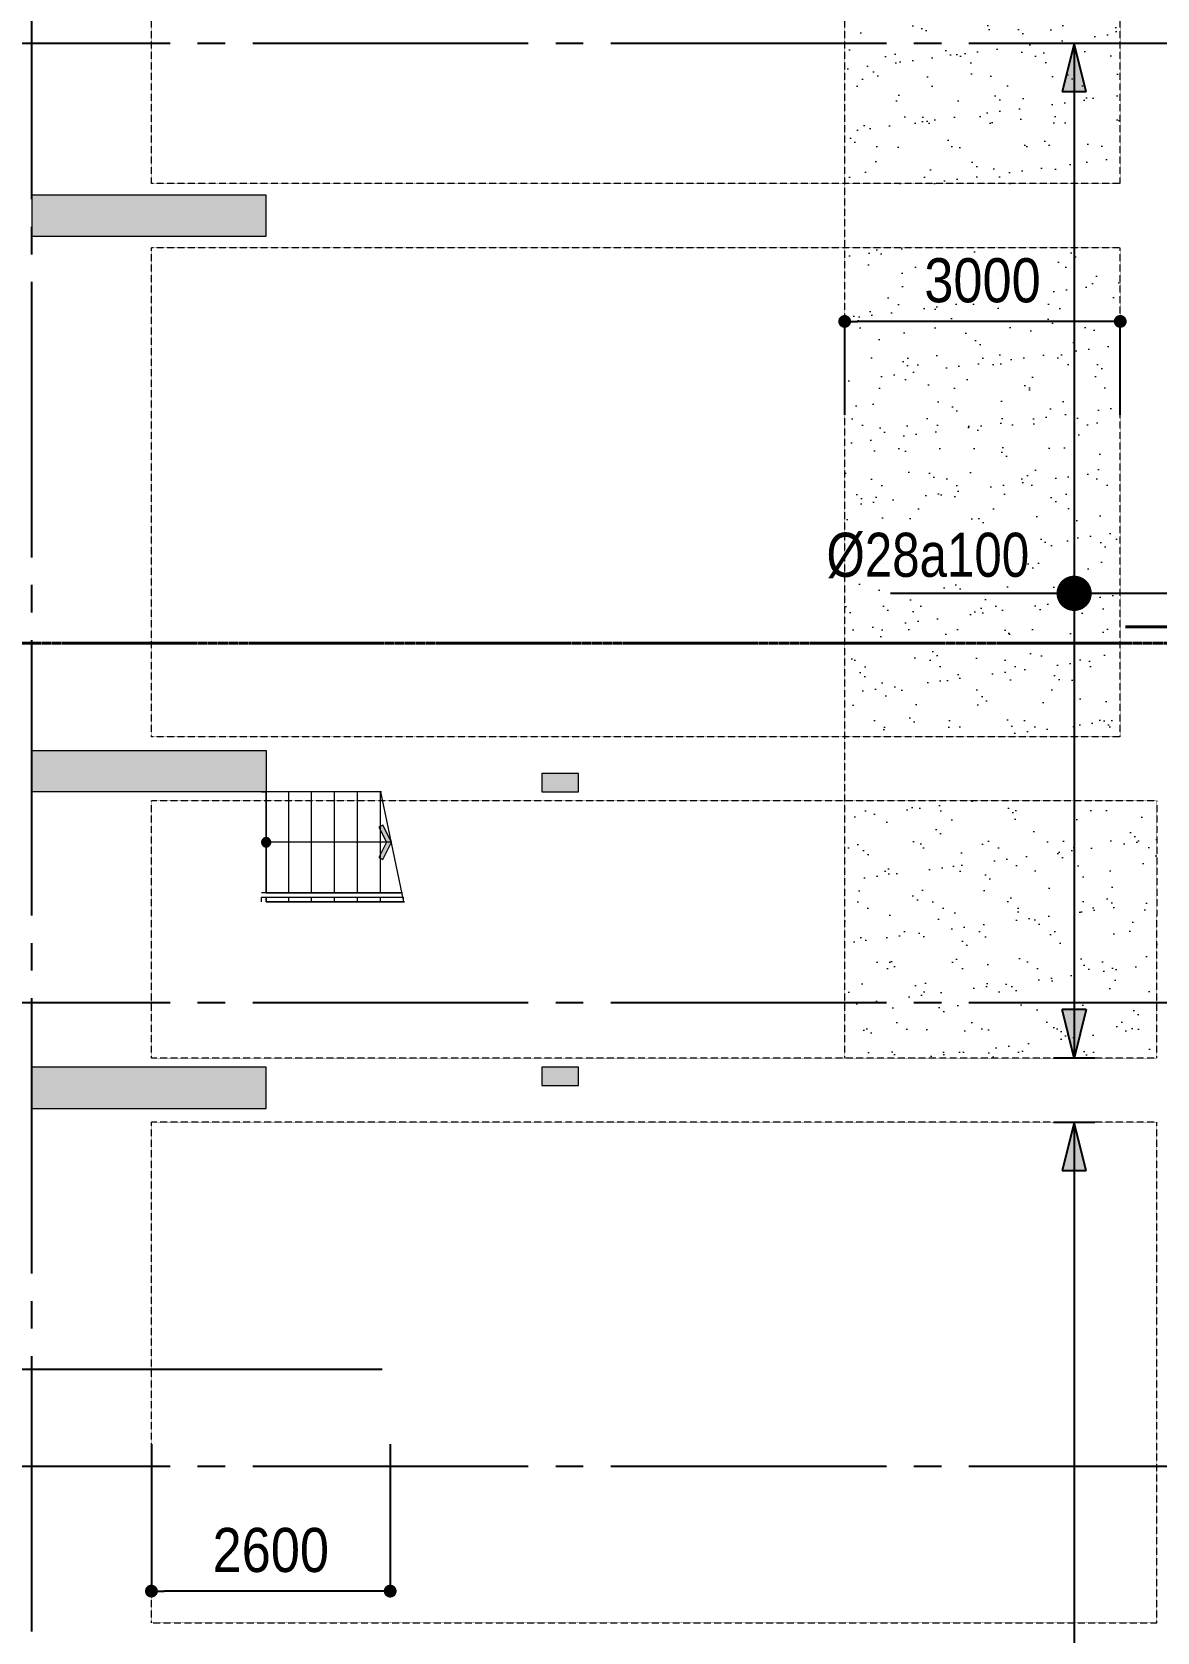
# Model space of a CAD drawing. Header units: millimetres. Extents: x -3819597 to -2591384, y 582389 to 820195.
# Drawn here: x -3748495 to -3736245, y 733730 to 751156 of the extents above; entities that cross this region are included whole.
import ezdxf
from ezdxf.enums import TextEntityAlignment as Align
from ezdxf.xclip import XClip

# ---------------------------------------------------------------- set-up
doc = ezdxf.new("R2010")
doc.units = ezdxf.units.MM
doc.header["$MEASUREMENT"] = 0
doc.header["$XCLIPFRAME"] = 0
for name, pattern in [('CENTER', [2, 1.25, -0.25, 0.25, -0.25]), ('CHG_XX_Damsan_Ham 2$0$CHG_XX_Damsan_Ham 2$0$HIDDEN', [0.375, 0.25, -0.125]), ('CHG_XX_Damsan_Ham 2$0$MB Ham 2$0$Hidden21', [3, 2, -1]), ('CHG_XX_Luoi truc$0$MB_Luoi truc$0$Center101', [13, 10, -1, 1, -1]), ('HIDDEN', [0.375, 0.25, -0.125])]:
    doc.linetypes.add(name, pattern=pattern)
doc.layers.get('0').update_dxf_attribs({"lineweight": 9})
doc.layers.get('Defpoints').update_dxf_attribs({"color": 10, "lineweight": 0})
for name, color, linetype in [('02HN. TEXT B', 1, 'Continuous'), ('08HN. SSS X', 6, 'Continuous'), ('12HN. GRID', 1, 'CENTER'), ('CHG_XX_Damsan_Ham 2$0$MB Ham 2$0$Staircase', 30, 'Continuous'), ('CHG_XX_Damsan_Ham 2$0$MB Ham 2$0$Staircase Hidden', 34, 'CHG_XX_Damsan_Ham 2$0$MB Ham 2$0$Hidden21'), ('CHG_XX_Luoi truc$0$Grid', 34, 'Continuous'), ('CHG_XX_Luoi truc$0$Grid Line', 8, 'CHG_XX_Luoi truc$0$MB_Luoi truc$0$Center101'), ('dim', 51, 'Continuous')]:
    doc.layers.add(name, color=color, linetype=linetype)
doc.layers.add('CHG_XX_Cot_Ham 2$0$NS-Column-H2', color=90, linetype='Continuous', lineweight=13, plot=False)
for name, color, linetype, lineweight in [('CHG_XX_Cot_Ham 2$0$NS-Pier-H2', 150, 'Continuous', 13), ('CHG_XX_Cot_Ham 2$0$NS-Pier-H2 @ 1', 150, 'Continuous', 13), ('CHG_XX_Cot_Ham 2$0$NS-Pier-H2 @ 150', 150, 'Continuous', 13), ("CHG_XX_Damsan_Ham 2$0$CHG_XX_Damsan_Ham 2$0$'S_General_Hidden_1 Thin", 1, 'CHG_XX_Damsan_Ham 2$0$CHG_XX_Damsan_Ham 2$0$HIDDEN', 18), ('CHG_XX_Damsan_Ham 2$0$CHG_XX_Damsan_Ham 2$0$DBAO', 3, 'Continuous', 13), ('CHG_XX_Damsan_Ham 2$0$HATCH', 57, 'Continuous', 9), ('CHG_XX_Damsan_Ham 2$0$tam cap ram', 8, 'Continuous', 5), ('thep chay suot', 5, 'HIDDEN', 40)]:
    doc.layers.add(name, color=color, linetype=linetype, lineweight=lineweight)
doc.styles.add('[HN042014]STYLE', font='arial.ttf', dxfattribs={"width": 0.8})
doc.styles.add('CHG_XX_Luoi truc$0$MB_Luoi truc$0$Grid A-F$0$VNI-HelveCB', font='VHELVCB_0.TTF')
doc.styles.add('MB_Luoi truc$0$Arial_C', font='arial.ttf', dxfattribs={"width": 0.85})
doc.dimstyles.new('200', dxfattribs={"dimscale": 200, "dimtxt": 2.4, "dimasz": 0.7, "dimexe": 0.0003, "dimexo": 0, "dimgap": 1, "dimtad": 1, "dimdec": 0, "dimzin": 12, "dimdsep": 46, "dimtxsty": 'MB_Luoi truc$0$Arial_C', "dimblk": 'MB_Luoi truc$0$_Dot', "dimcen": 0.5, "dimclrd": 256, "dimclre": 8, "dimclrt": 1, "dimadec": 0, "dimazin": 0, "dimtfac": 1, "dimtdec": 0, "dimtix": 1, "dimtmove": 2, "dimatfit": 3, "dimldrblk": 'MB_Luoi truc$0$HTT Arrow 30', "dimfxl": 1, "dimtolj": 1, "dimtzin": 0, "dimlwe": -1, "dimarcsym": 0})

# ---------------------------------------------------------------- blocks, each defined once
blk = doc.blocks.new('*U761')
at = {"layer": '12HN. GRID', "linetype": 'Continuous'}
h = blk.add_hatch(color=256, dxfattribs=at)
h.dxf.hatch_style = 1
h.paths.add_polyline_path([(-44, 1841.8), (44, 1841.8), (0, 2017.8)])
h = blk.add_hatch(color=256, dxfattribs=at)
h.dxf.hatch_style = 1
h.paths.add_polyline_path([(0, -448.8), (44, -272.8), (-44, -272.8)])
for p, q in [((-75, 2017.8), (75, 2017.8)), ((-44, 1841.8), (0, 2017.8)), ((0, 2017.8), (0, -448.8)), ((0, 2017.8), (44, 1841.8)), ((-44, 1841.8), (44, 1841.8)), ((-44, -272.8), (44, -272.8)), ((-44, -272.8), (0, -448.8)), ((0, -448.8), (44, -272.8)), ((-75, -448.8), (75, -448.8))]:
    blk.add_line(p, q, dxfattribs=at)
at = {"layer": '12HN. GRID', "linetype": 'Continuous', "const_width": 64, "flags": 128}
blk.add_lwpolyline([(-32, 0, -1), (32, 0, -1)], format="xyb", close=True, dxfattribs=at)
at = {"layer": 'thep chay suot', "linetype": 'ByBlock', "ltscale": 0.001}
for p, q in [((-988.2, 0), (-988.2, 86.1)), ((1740.5, 0), (1740.5, 0))]:
    blk.add_line(p, q, dxfattribs=at)
at = {"layer": 'thep chay suot', "linetype": 'HIDDEN', "ltscale": 10}
blk.add_line((-988.2, 0), (1740.5, 0), dxfattribs=at)
at = {"layer": '02HN. TEXT B', "linetype": 'ByBlock', "style": '[HN042014]STYLE', "width": 0.8, "flags": 8}
blk.add_attdef('0', text='', height=160, dxfattribs=at).set_placement((-351.3, 260), align=Align.MIDDLE_CENTER)
blk.add_attdef('1', text='', height=160, dxfattribs=at).set_placement((664.5, 180), align=Align.MIDDLE_LEFT)
at = {"layer": 'Defpoints', "color": 9, "linetype": 'ByBlock', "style": '[HN042014]STYLE', "width": 0.8, "flags": 9}
for tag, p in [('2', (-12299.4, -1424.1)), ('3', (-12299.4, -1828.8)), ('4', (-12299.4, -2233.6)), ('5', (-12299.4, -2624.1))]:
    blk.add_attdef(tag, text='', height=250, dxfattribs=at).set_placement(p, align=Align.MIDDLE_CENTER)
blk = doc.blocks.new('MB_Luoi truc$0$_Dot')
at = {"color": 0, "linetype": 'ByBlock', "lineweight": -2}
blk.add_line((-0.5, 0), (-1, 0), dxfattribs=at)
at = {"color": 0, "linetype": 'ByBlock', "const_width": 0.5}
blk.add_lwpolyline([(-0.25, 0, 1), (0.25, 0, 1)], format="xyb", close=True, dxfattribs=at)
blk = doc.blocks.new('*D515')
at = {"layer": 'Defpoints', "color": 0, "ltscale": 1500, "transparency": 16777216}
for p in [(-3739646, 748004), (-3739646, 746987), (-3736645, 746987)]:
    blk.add_point(p, dxfattribs=at)
at = {"layer": 'dim', "color": 8, "ltscale": 1500, "transparency": 16777216}
for p, q in [((-3739646, 746987), (-3739646, 748004)), ((-3736645, 746987), (-3736645, 748004))]:
    blk.add_line(p, q, dxfattribs=at)
at = {"layer": 'dim', "lineweight": -2, "ltscale": 1500, "transparency": 16777216}
blk.add_line((-3736785, 748004), (-3739506, 748004), dxfattribs=at)
at = {"layer": 'dim', "lineweight": -2, "ltscale": 1500, "transparency": 16777216, "xscale": 140, "yscale": 140, "zscale": 140, "rotation": 180}
blk.add_blockref('MB_Luoi truc$0$_Dot', (-3739646, 748004), dxfattribs=at)
at = {"layer": 'dim', "lineweight": -2, "ltscale": 1500, "transparency": 16777216, "xscale": 140, "yscale": 140, "zscale": 140}
blk.add_blockref('MB_Luoi truc$0$_Dot', (-3736645, 748004), dxfattribs=at)
at = {"layer": 'dim', "color": 1, "ltscale": 1500, "transparency": 16777216, "insert": (-3738145, 748449), "char_height": 480, "attachment_point": 5, "style": 'MB_Luoi truc$0$Arial_C'}
blk.add_mtext('\\A1;3000', dxfattribs=at)
blk = doc.blocks.new('MB_Luoi truc$0$HTT Arrow 30')
blk.add_hatch(color=256).paths.add_polyline_path([(-2.5, 0.375), (-2.5, -0.375), (0, 0)])
at = {"color": 0, "linetype": 'ByBlock', "lineweight": -2}
for p, q in [((0, 0), (-2.5, 0.375)), ((-2.5, -0.375), (-2.5, 0.375)), ((0, 0), (-2.5, -0.375))]:
    blk.add_line(p, q, dxfattribs=at)
blk = doc.blocks.new('*U570')
at = {"layer": '12HN. GRID', "linetype": 'Continuous'}
h = blk.add_hatch(color=256, dxfattribs=at)
h.dxf.hatch_style = 1
h.paths.add_polyline_path([(-44, 1820.2), (44, 1820.2), (0, 1996.2)])
h = blk.add_hatch(color=256, dxfattribs=at)
h.dxf.hatch_style = 1
h.paths.add_polyline_path([(0, -1687.2), (44, -1511.2), (-44, -1511.2)])
at = {"layer": '08HN. SSS X', "linetype": 'ByBlock', "ltscale": 10}
for p, q in [((-400.8, 0), (666, 0)), ((-400.8, 0), (-400.8, -3.8)), ((666, 0), (666, 0))]:
    blk.add_line(p, q, dxfattribs=at)
at = {"layer": '12HN. GRID', "linetype": 'Continuous'}
for p, q in [((-75, 1996.2), (75, 1996.2)), ((-44, 1820.2), (0, 1996.2)), ((0, 1996.2), (0, -1687.2)), ((0, 1996.2), (44, 1820.2)), ((-44, 1820.2), (44, 1820.2)), ((-44, -1511.2), (44, -1511.2)), ((-44, -1511.2), (0, -1687.2)), ((0, -1687.2), (44, -1511.2)), ((-75, -1687.2), (75, -1687.2))]:
    blk.add_line(p, q, dxfattribs=at)
at = {"layer": '12HN. GRID', "linetype": 'Continuous', "const_width": 64, "flags": 128}
blk.add_lwpolyline([(-32, 0, 1), (32, 0, 1)], format="xyb", close=True, dxfattribs=at)
at = {"layer": '02HN. TEXT B', "linetype": 'ByBlock', "style": '[HN042014]STYLE', "width": 0.8, "flags": 8}
blk.add_attdef('0', text='', height=160, dxfattribs=at).set_placement((1102.5, 160), align=Align.MIDDLE_CENTER)
blk.add_attdef('1', text='', height=160, dxfattribs=at).set_placement((164.4, 140), align=Align.MIDDLE_LEFT)
at = {"layer": 'Defpoints', "color": 9, "linetype": 'ByBlock', "style": '[HN042014]STYLE', "width": 0.8, "flags": 9}
for tag, p in [('2', (2808.6, 9978.3)), ('3', (2808.6, 9573.6)), ('4', (2808.6, 9168.8)), ('5', (2808.6, 8778.3))]:
    blk.add_attdef(tag, text='', height=250, dxfattribs=at).set_placement(p, align=Align.MIDDLE_CENTER)
blk = doc.blocks.new('*U705')
at = {"layer": '12HN. GRID', "linetype": 'Continuous'}
h = blk.add_hatch(color=256, dxfattribs=at)
h.dxf.hatch_style = 1
h.paths.add_polyline_path([(-44, 2001.6), (44, 2001.6), (0, 2177.6)])
h = blk.add_hatch(color=256, dxfattribs=at)
h.dxf.hatch_style = 1
h.paths.add_polyline_path([(0, -339), (44, -163), (-44, -163)])
for p, q in [((-75, 2177.6), (75, 2177.6)), ((-44, 2001.6), (0, 2177.6)), ((0, 2177.6), (0, -339)), ((0, 2177.6), (44, 2001.6)), ((-44, 2001.6), (44, 2001.6)), ((-44, -163), (44, -163)), ((-44, -163), (0, -339)), ((0, -339), (44, -163)), ((-75, -339), (75, -339))]:
    blk.add_line(p, q, dxfattribs=at)
at = {"layer": '12HN. GRID', "linetype": 'Continuous', "const_width": 64, "flags": 128}
blk.add_lwpolyline([(-32, 0, 1), (32, 0, 1)], format="xyb", close=True, dxfattribs=at)
at = {"layer": 'thep chay suot', "linetype": 'HIDDEN', "ltscale": 10}
blk.add_line((-1370.8, 0), (6423.7, 0), dxfattribs=at)
at = {"layer": 'thep chay suot', "linetype": 'ByBlock', "ltscale": 0.001}
for p, q in [((-1370.8, 0), (-1370.8, 0)), ((6423.7, 0), (6423.7, 0))]:
    blk.add_line(p, q, dxfattribs=at)
at = {"layer": '02HN. TEXT B', "linetype": 'ByBlock', "style": '[HN042014]STYLE', "width": 0.8, "flags": 8}
blk.add_attdef('0', text='', height=160, dxfattribs=at).set_placement((-351.3, 260), align=Align.MIDDLE_CENTER)
blk.add_attdef('1', text='', height=160, dxfattribs=at).set_placement((151.8, 180), align=Align.MIDDLE_LEFT)
at = {"layer": 'Defpoints', "color": 9, "linetype": 'ByBlock', "style": '[HN042014]STYLE', "width": 0.8, "flags": 9}
for tag, p in [('2', (14004.9, -1357.9)), ('3', (14004.9, -1762.7)), ('4', (14004.9, -2167.5)), ('5', (14004.9, -2557.9))]:
    blk.add_attdef(tag, text='', height=250, dxfattribs=at).set_placement(p, align=Align.MIDDLE_CENTER)
blk = doc.blocks.new('*U733')
at = {"layer": '12HN. GRID', "linetype": 'Continuous'}
h = blk.add_hatch(color=256, dxfattribs=at)
h.dxf.hatch_style = 1
h.paths.add_polyline_path([(-44, 788.4), (44, 788.4), (0, 964.4)])
h = blk.add_hatch(color=256, dxfattribs=at)
h.dxf.hatch_style = 1
h.paths.add_polyline_path([(0, -2977.3), (44, -2801.3), (-44, -2801.3)])
at = {"layer": '08HN. SSS X', "linetype": 'ByBlock', "ltscale": 10}
for p, q in [((-1713.6, 0), (375.1, 0)), ((-1713.6, 0), (-1713.6, 0)), ((375.1, 0), (375.1, 0))]:
    blk.add_line(p, q, dxfattribs=at)
at = {"layer": '12HN. GRID', "linetype": 'Continuous'}
for p, q in [((-75, 964.4), (75, 964.4)), ((-44, 788.4), (0, 964.4)), ((0, 964.4), (0, -2977.3)), ((0, 964.4), (44, 788.4)), ((-44, 788.4), (44, 788.4)), ((-44, -2801.3), (44, -2801.3)), ((-44, -2801.3), (0, -2977.3)), ((0, -2977.3), (44, -2801.3)), ((-75, -2977.3), (75, -2977.3))]:
    blk.add_line(p, q, dxfattribs=at)
at = {"layer": '12HN. GRID', "linetype": 'Continuous', "const_width": 64, "flags": 128}
blk.add_lwpolyline([(-32, 0, 1), (32, 0, 1)], format="xyb", close=True, dxfattribs=at)
at = {"layer": '02HN. TEXT B', "linetype": 'ByBlock', "style": '[HN042014]STYLE', "width": 0.8, "flags": 8}
blk.add_attdef('0', text='', height=160, dxfattribs=at).set_placement((1102.5, 160), align=Align.MIDDLE_CENTER)
blk.add_attdef('1', text='', height=160, dxfattribs=at).set_placement((164.4, 140), align=Align.MIDDLE_LEFT)
at = {"layer": 'Defpoints', "color": 9, "linetype": 'ByBlock', "style": '[HN042014]STYLE', "width": 0.8, "flags": 9}
for tag, p in [('2', (2517.7, 9104.2)), ('3', (2517.7, 8699.4)), ('4', (2517.7, 8294.7)), ('5', (2517.7, 7904.2))]:
    blk.add_attdef(tag, text='', height=250, dxfattribs=at).set_placement(p, align=Align.MIDDLE_CENTER)
blk = doc.blocks.new('*U576')
at = {"layer": '12HN. GRID', "linetype": 'Continuous'}
h = blk.add_hatch(color=256, dxfattribs=at)
h.dxf.hatch_style = 1
h.paths.add_polyline_path([(-44, 3441.2), (44, 3441.2), (0, 3617.2)])
for p, q in [((-75, 3617.2), (75, 3617.2)), ((-44, 3441.2), (0, 3617.2)), ((0, 3617.2), (0, -7782.8)), ((0, 3617.2), (44, 3441.2)), ((-44, 3441.2), (44, 3441.2))]:
    blk.add_line(p, q, dxfattribs=at)
at = {"layer": '02HN. TEXT B', "linetype": 'ByBlock', "style": '[HN042014]STYLE', "width": 0.8, "flags": 8}
blk.add_attdef('0', text='', height=160, dxfattribs=at).set_placement((1102.5, 160), align=Align.MIDDLE_CENTER)
blk.add_attdef('1', text='', height=160, dxfattribs=at).set_placement((164.4, 140), align=Align.MIDDLE_LEFT)
at = {"layer": 'Defpoints', "color": 9, "linetype": 'ByBlock', "style": '[HN042014]STYLE', "width": 0.8, "flags": 9}
for tag, p in [('2', (3201.4, 9602)), ('3', (3201.4, 9197.3)), ('4', (3201.4, 8792.5)), ('5', (3201.4, 8402))]:
    blk.add_attdef(tag, text='', height=250, dxfattribs=at).set_placement(p, align=Align.MIDDLE_CENTER)
blk = doc.blocks.new('*D582')
at = {"layer": 'Defpoints', "color": 0, "ltscale": 1500, "transparency": 16777216}
for p in [(-3747195, 736148), (-3744595, 736148), (-3747195, 734175)]:
    blk.add_point(p, dxfattribs=at)
at = {"layer": 'dim', "color": 8, "ltscale": 1500, "transparency": 16777216}
for p, q in [((-3747195, 735775), (-3747195, 734175)), ((-3744595, 735775), (-3744595, 734175))]:
    blk.add_line(p, q, dxfattribs=at)
at = {"layer": 'dim', "lineweight": -2, "ltscale": 1500, "transparency": 16777216}
blk.add_line((-3744735, 734175), (-3747055, 734175), dxfattribs=at)
at = {"layer": 'dim', "lineweight": -2, "ltscale": 1500, "transparency": 16777216, "xscale": 140, "yscale": 140, "zscale": 140, "rotation": 180}
blk.add_blockref('MB_Luoi truc$0$_Dot', (-3747195, 734175), dxfattribs=at)
at = {"layer": 'dim', "lineweight": -2, "ltscale": 1500, "transparency": 16777216, "xscale": 140, "yscale": 140, "zscale": 140}
blk.add_blockref('MB_Luoi truc$0$_Dot', (-3744595, 734175), dxfattribs=at)
at = {"layer": 'dim', "color": 1, "ltscale": 1500, "transparency": 16777216, "insert": (-3745895, 734620), "char_height": 480, "attachment_point": 5, "style": 'MB_Luoi truc$0$Arial_C'}
blk.add_mtext('\\A1;2600', dxfattribs=at)
blk = doc.blocks.new('*U569')
at = {"layer": '08HN. SSS X', "linetype": 'ByBlock', "ltscale": 10}
for q in [(624.5, 0), (-1551.2, 0)]:
    blk.add_line((-1551.2, 0), q, dxfattribs=at)
at = {"layer": '02HN. TEXT B', "linetype": 'ByBlock', "style": '[HN042014]STYLE', "width": 0.8, "flags": 8}
blk.add_attdef('0', text='', height=160, dxfattribs=at).set_placement((1102.5, 160), align=Align.MIDDLE_CENTER)
blk.add_attdef('1', text='', height=160, dxfattribs=at).set_placement((164.4, 140), align=Align.MIDDLE_LEFT)
at = {"layer": 'Defpoints', "color": 9, "linetype": 'ByBlock', "style": '[HN042014]STYLE', "width": 0.8, "flags": 9}
for tag, p in [('2', (2517.7, 9104.2)), ('3', (2517.7, 8699.4)), ('4', (2517.7, 8294.7)), ('5', (2517.7, 7904.2))]:
    blk.add_attdef(tag, text='', height=250, dxfattribs=at).set_placement(p, align=Align.MIDDLE_CENTER)
blk = doc.blocks.new('*U1035')
at = {"layer": 'CHG_XX_Cot_Ham 2$0$NS-Pier-H2 @ 1'}
h = blk.add_hatch(color=256, dxfattribs=at)
h.dxf.hatch_style = 1
h.paths.add_polyline_path([(450, 0), (0, 0), (0, -2550), (450, -2550)])
at = {"layer": 'CHG_XX_Cot_Ham 2$0$NS-Pier-H2 @ 150'}
h = blk.add_hatch(color=256, dxfattribs=at)
h.dxf.hatch_style = 1
h.paths.add_polyline_path([(450, 0), (0, 0), (0, -2550), (450, -2550)])
blk = doc.blocks.new('CHG_XX_Cot_Ham 2$0$Block A_C450x2250')
at = {"layer": 'CHG_XX_Cot_Ham 2$0$NS-Pier-H2'}
blk.add_lwpolyline([(450, -2550), (0, -2550), (0, 0), (450, 0)], close=True, dxfattribs=at)
blk.add_blockref('*U1035', (0, 0), dxfattribs=at)
blk = doc.blocks.new('*U1030')
at = {"layer": 'CHG_XX_Luoi truc$0$Grid Line'}
blk.add_line((0, 0), (0, 608), dxfattribs=at)
at = {"layer": 'CHG_XX_Luoi truc$0$Grid', "lineweight": -2, "style": 'CHG_XX_Luoi truc$0$MB_Luoi truc$0$Grid A-F$0$VNI-HelveCB'}
for tag, p in [('GRIDSUB', (0, 617)), ('GRID', (0, -9))]:
    blk.add_attdef(tag, text='', height=5, dxfattribs=at).set_placement(p, align=Align.MIDDLE)
blk = doc.blocks.new('*U1031')
at = {"layer": 'CHG_XX_Luoi truc$0$Grid Line'}
blk.add_line((0, 0), (0, 438), dxfattribs=at)
at = {"layer": 'CHG_XX_Luoi truc$0$Grid', "lineweight": -2, "style": 'CHG_XX_Luoi truc$0$MB_Luoi truc$0$Grid A-F$0$VNI-HelveCB'}
for tag, p in [('GRIDSUB', (0, 447)), ('GRID', (0, -9))]:
    blk.add_attdef(tag, text='', height=5, dxfattribs=at).set_placement(p, align=Align.MIDDLE)
blk = doc.blocks.new('CHG_XX_Luoi truc')
at = {"layer": 'CHG_XX_Luoi truc$0$Grid', "xscale": 300, "yscale": 300, "zscale": 300}
blk.add_blockref('*U1030', (0, -12747), dxfattribs=at)
at = {"layer": 'CHG_XX_Luoi truc$0$Grid', "xscale": 300.0000000000013, "yscale": 300.0000000000013, "zscale": 300.0000000000013, "rotation": 90}
for p in [(110703, 141050), (110703, 130600), (110703, 125550)]:
    blk.add_blockref('*U1031', p, dxfattribs=at)
blk = doc.blocks.new('CHG_XX_Cot_Ham 2')
at = {"layer": 'CHG_XX_Cot_Ham 2$0$NS-Column-H2'}
h = blk.add_hatch(color=256, dxfattribs=at)
h.dxf.hatch_style = 1
h.paths.add_polyline_path([(5550, 133100), (5550, 132900), (5950, 132900), (5950, 133100)])
h = blk.add_hatch(color=256, dxfattribs=at)
h.dxf.hatch_style = 1
h.paths.add_polyline_path([(5550, 129900), (5550, 129700), (5950, 129700), (5950, 129900)])
at = {"layer": 'CHG_XX_Cot_Ham 2$0$NS-Pier-H2'}
h = blk.add_hatch(color=256, dxfattribs=at)
h.dxf.hatch_style = 1
h.paths.add_polyline_path([(99639.2, 163400), (-10900, 163400), (-10900, 85450), (-300, 85450), (-300, 84050), (32350, 84050), (32350, -9000), (103575.5, -9000), (106050, -6022), (106050, 158254.3)])
h.paths.add_polyline_path([(99533.7, 163100), (105750, 158110.4), (105750, 90450), (105650, 90450), (105750, 90450), (105750, 13850), (105750, 13722.3), (105750, -5913.6), (103434.7, -8700), (93599.8, -8700), (93299.8, -8700), (32650, -8700), (32650, 84350), (0, 84350), (0, 85750), (-10600, 85750), (-10600, 163100), (93600, 163100)], flags=16)
at = {"layer": 'CHG_XX_Cot_Ham 2$0$NS-Column-H2'}
for points in [[(5550, 133100), (5550, 132900), (5950, 132900), (5950, 133100)], [(5550, 129900), (5550, 129700), (5950, 129700), (5950, 129900)]]:
    blk.add_lwpolyline(points, close=True, dxfattribs=at)
at = {"layer": 'CHG_XX_Cot_Ham 2$0$NS-Pier-H2'}
blk.add_blockref('CHG_XX_Luoi truc', (0, 0), dxfattribs=at)
at = {"layer": 'CHG_XX_Cot_Ham 2$0$NS-Pier-H2', "xscale": -1, "rotation": 90}
for p in [(0, 139400), (0, 129900)]:
    blk.add_blockref('CHG_XX_Cot_Ham 2$0$Block A_C450x2250', p, dxfattribs=at)
at = {"layer": 'CHG_XX_Cot_Ham 2$0$NS-Pier-H2', "rotation": 90}
blk.add_blockref('CHG_XX_Cot_Ham 2$0$Block A_C450x2250', (0, 132900), dxfattribs=at)
blk = doc.blocks.new('CHG_XX_Damsan_Ham 2$0$MB Ham 2$0$Arrow 60')
at = {"linetype": 'ByBlock', "lineweight": -2}
h = blk.add_hatch(color=0, dxfattribs=at)
h.paths.add_polyline_path([(1.88, 0.94), (1.65, 1.38), (0, 0.56), (-1.65, 1.38), (-1.88, 0.94), (0, 0)], flags=17)
h.paths.add_polyline_path([(1.65, 1.38), (1.88, 0.94), (0, 0), (-1.88, 0.94), (-1.65, 1.38), (0, 0.56)])
blk.add_hatch(color=0, dxfattribs=at).paths.add_polyline_path([(1.65, 1.38), (1.88, 0.94), (0, 0), (-1.88, 0.94), (-1.65, 1.38), (0, 0.56)])
at = {"color": 0, "linetype": 'ByBlock', "lineweight": -2}
blk.add_lwpolyline([(1.65, 1.38), (1.88, 0.94), (0, 0), (-1.88, 0.94), (-1.65, 1.38), (0, 0.56)], close=True, dxfattribs=at)
blk = doc.blocks.new('CHG_XX_Damsan_Ham 2$0$MB Ham 2$0$Dot')
at = {"linetype": 'ByBlock', "lineweight": -2}
h = blk.add_hatch(color=0, dxfattribs=at)
edge = h.paths.add_edge_path()
edge.add_arc((0, 0), 0.5, 0, 360)
at = {"color": 0, "linetype": 'ByBlock', "lineweight": -2}
blk.add_line((0, -1), (0, 1), dxfattribs=at)
blk.add_circle((0, 0), 0.5, dxfattribs=at)
blk = doc.blocks.new('*U966')
at = {"layer": 'CHG_XX_Damsan_Ham 2$0$tam cap ram'}
h = blk.add_hatch(dxfattribs=at)
h.set_pattern_fill('_USER', color=256, scale=250, angle=90, pattern_type=0)
h.set_pattern_definition([(90, (2200, 2550), (-250, 2e-14), [])])
h.paths.add_polyline_path([(1200, 2550), (3200, 2550), (3200, 1450), (1200, 1450)])
h.paths.add_polyline_path([(1200, 1400), (3200, 1400), (3200, 1350), (1200, 1350)])
h.paths.add_polyline_path([(1200, 1200), (3200, 1200), (3200, 1150), (1200, 1150)])
h.paths.add_polyline_path([(1200, 1100), (3200, 1100), (3200, 0), (1200, 0)])
at = {"layer": 'CHG_XX_Damsan_Ham 2$0$MB Ham 2$0$Staircase'}
for p, q in [((1200, 0), (1200, 1100)), ((3200, 0), (3200, 1100)), ((0, 0), (4400, 0))]:
    blk.add_line(p, q, dxfattribs=at)
at = {"layer": 'CHG_XX_Damsan_Ham 2$0$MB Ham 2$0$Staircase Hidden'}
for p, q in [((4400, 2550), (4400, 0)), ((4400, 1200), (4400, 1350))]:
    blk.add_line(p, q, dxfattribs=at)
at = {"layer": 'CHG_XX_Damsan_Ham 2$0$tam cap ram'}
for p, q in [((0, 0), (0, 2550)), ((0, 2550), (4400, 2550)), ((1200, 1450), (1200, 2550)), ((1598, 1350), (1848, 2550)), ((1700, 1350), (1950, 2550)), ((3200, 1450), (3200, 2550)), ((600, 550), (600, 2000)), ((600, 2000), (3800, 2000)), ((3800, 550), (3800, 2000)), ((1100, 1100), (1100, 1450)), ((1100, 1450), (3300, 1450)), ((1150, 1150), (1150, 1400)), ((1150, 1400), (3250, 1400)), ((1200, 1150), (1200, 1400)), ((1200, 1400), (1200, 1350)), ((3200, 1150), (3200, 1400)), ((3250, 1150), (3250, 1400)), ((3300, 1100), (3300, 1450)), ((1200, 1350), (3200, 1350)), ((1100, 1100), (3300, 1100)), ((1150, 1150), (3250, 1150)), ((1200, 1200), (3200, 1200)), ((1200, 1200), (1200, 1150)), ((600, 550), (3800, 550))]:
    blk.add_line(p, q, dxfattribs=at)
for points in [[(1200, 2550), (3200, 2550), (3200, 1450), (1200, 1450)], [(1200, 1400), (3200, 1400), (3200, 1350), (1200, 1350)], [(1200, 1200), (3200, 1200), (3200, 1150), (1200, 1150)], [(1200, 1100), (3200, 1100), (3200, 0), (1200, 0)]]:
    blk.add_lwpolyline(points, close=True, dxfattribs=at)
for centre, start, end in [((1200, 1350), 90, 180), ((3200, 1350), 0, 90), ((1200, 1200), 180, 270), ((3200, 1200), 270, 0)]:
    blk.add_arc(centre, 1200, start, end, dxfattribs=at)
at = {"layer": 'CHG_XX_Damsan_Ham 2$0$tam cap ram', "yscale": 100, "zscale": 100}
for name, p, xscale, rotation in [('CHG_XX_Damsan_Ham 2$0$MB Ham 2$0$Arrow 60', (1835, 2000), 100, 270), ('CHG_XX_Damsan_Ham 2$0$MB Ham 2$0$Dot', (3200, 2000), 100, 270), ('CHG_XX_Damsan_Ham 2$0$MB Ham 2$0$Arrow 60', (3200, 550), -100, 90)]:
    blk.add_blockref(name, p, dxfattribs=dict(at, xscale=xscale, rotation=rotation))
blk = doc.blocks.new('CHG_XX_Damsan_Ham 2$0$ArchStaireH2')
at = {"layer": 'CHG_XX_Damsan_Ham 2$0$tam cap ram'}
ref = blk.add_blockref('*U966', (-6500, -10700), dxfattribs=dict(at, xscale=-1))
XClip(ref).set_block_clipping_path([(3250, 1350), (3249.9999999999, 2550), (1945, 2550), (1695, 1350)])
blk = doc.blocks.new('CHG_XX_Damsan_Ham 2', base_point=(3089256, -609981))
at = {"layer": 'CHG_XX_Damsan_Ham 2$0$HATCH'}
h = blk.add_hatch(dxfattribs=at)
h.set_pattern_fill('AR-SAND', color=256, scale=262.5)
h.paths.add_polyline_path([(12250, 144450), (8850, 144450), (8850, 141050), (11850, 141050), (11850, 141450), (12250, 141450)])
h = blk.add_hatch(dxfattribs=at)
h.set_pattern_fill('AR-SAND', color=256, scale=262.5)
h.paths.add_polyline_path([(11850, 141050), (8850, 141050), (8850, 139525), (11850, 139525)])
h = blk.add_hatch(dxfattribs=at)
h.set_pattern_fill('AR-SAND', color=256, scale=262.5)
h.paths.add_polyline_path([(11850, 138825), (8850, 138825), (8850, 133500), (11850, 133500)])
h = blk.add_hatch(dxfattribs=at)
h.set_pattern_fill('AR-SAND', color=256, scale=262.5)
h.paths.add_polyline_path([(12250, 131550), (12250, 132800), (8850, 132800), (8850, 130000), (12250, 130000)])
at = {"layer": "CHG_XX_Damsan_Ham 2$0$CHG_XX_Damsan_Ham 2$0$'S_General_Hidden_1 Thin", "ltscale": 10}
for p, q in [((1300, 139525), (1300, 145325)), ((8850, 130000), (8850, 144450)), ((11850, 139525), (11850, 141450)), ((11850, 139525), (1300, 139525)), ((11850, 138825), (1300, 138825)), ((1300, 133500), (1300, 138825)), ((11850, 133500), (11850, 138825)), ((11850, 133500), (1300, 133500)), ((12250, 132800), (1300, 132800)), ((1300, 130000), (1300, 132800)), ((12250, 132800), (12250, 131550)), ((12250, 130000), (12250, 131550)), ((12250, 130000), (1300, 130000)), ((12250, 129300), (1300, 129300)), ((1300, 123850), (1300, 129300)), ((12250, 123850), (12250, 129300)), ((1300, 123850), (12250, 123850))]:
    blk.add_line(p, q, dxfattribs=at)
at = {"layer": 'CHG_XX_Damsan_Ham 2$0$CHG_XX_Damsan_Ham 2$0$DBAO'}
blk.add_blockref('CHG_XX_Cot_Ham 2', (0, 0), dxfattribs=at)
at = {"layer": 'CHG_XX_Damsan_Ham 2$0$HATCH'}
for name, p in [('CHG_XX_Cot_Ham 2', (0, 0)), ('CHG_XX_Damsan_Ham 2$0$ArchStaireH2', (12250, 141050))]:
    blk.add_blockref(name, p, dxfattribs=at)

msp = doc.modelspace()

# ---------------------------------------------------------------- block references
at = {"layer": '08HN. SSS X', "linetype": 'Continuous'}
ref = msp.add_blockref('*U733', (-3749336.3, 752412.8), dxfattribs=dict(at, xscale=-3, yscale=3, zscale=3))
ref.add_attrib('1', '%%c20a200', dxfattribs={"layer": '02HN. TEXT B', "linetype": 'ByBlock', "height": 480, "style": '[HN042014]STYLE', "width": 0.8}).set_placement((-3752032.8, 752832.8), align=Align.MIDDLE_LEFT)
ref = msp.add_blockref('*U570', (-3737147.5, 745042.5), dxfattribs=dict(at, xscale=-3, yscale=3, zscale=3))
ref.add_attrib('1', '%%c28a100', dxfattribs={"layer": '02HN. TEXT B', "linetype": 'ByBlock', "height": 480, "style": '[HN042014]STYLE', "width": 0.8}).set_placement((-3739844.1, 745462.5), align=Align.MIDDLE_LEFT)
at = {"layer": '08HN. SSS X', "linetype": 'Continuous', "xscale": -3, "yscale": 3, "zscale": 3}
for name, p in [('*U569', (-3749336.3, 736589.4)), ('*U576', (-3737147.5, 728429.3))]:
    msp.add_blockref(name, p, dxfattribs=at)
at = {"layer": 'dim', "ltscale": 1500}
msp.add_blockref('CHG_XX_Damsan_Ham 2', (-659239.3, 0), dxfattribs=at)
at = {"layer": 'thep chay suot'}
ref = msp.add_blockref('*U705', (-3755216.2, 744498.1), dxfattribs=dict(at, xscale=3, yscale=3, zscale=3))
ref.add_attrib('1', '%%c20a200', dxfattribs={"layer": '02HN. TEXT B', "linetype": 'ByBlock', "height": 480, "style": '[HN042014]STYLE', "width": 0.8}).set_placement((-3754760.8, 745038.1), align=Align.MIDDLE_LEFT)
ref = msp.add_blockref('*U761', (-3731365.9, 744677.5), dxfattribs=dict(at, xscale=-3, yscale=3, zscale=3))
ref.add_attrib('1', '%%c28a100', dxfattribs={"layer": '02HN. TEXT B', "linetype": 'ByBlock', "height": 480, "style": '[HN042014]STYLE', "width": 0.8}).set_placement((-3733359.5, 745217.5), align=Align.MIDDLE_LEFT)

# ---------------------------------------------------------------- dimensions: what is measured, and where the dimension line sits
at = {"layer": 'dim', "ltscale": 1500}
dim = msp.add_linear_dim(base=(-3739645.5, 748003.8), p1=(-3736645.2, 746987.4), p2=(-3739645.5, 746987.4), angle=180, dimstyle='200', override={"dimfxl": 8, "dimfxlon": 1, "dimarcsym": 1}, dxfattribs=at)
dim.commit()
dim.dimension.update_dxf_attribs({"geometry": '*D515', "text_midpoint": (-3738145.4, 748449)})
dim = msp.add_linear_dim(base=(-3747195.2, 734175.2), p1=(-3744594.8, 736148.1), p2=(-3747195.2, 736148.1), dimstyle='200', override={"dimfxl": 8, "dimfxlon": 1, "dimarcsym": 1}, dxfattribs=at)
dim.commit()
dim.dimension.update_dxf_attribs({"geometry": '*D582', "text_midpoint": (-3745895, 734620.3)})

doc.saveas('drawing.dxf')
